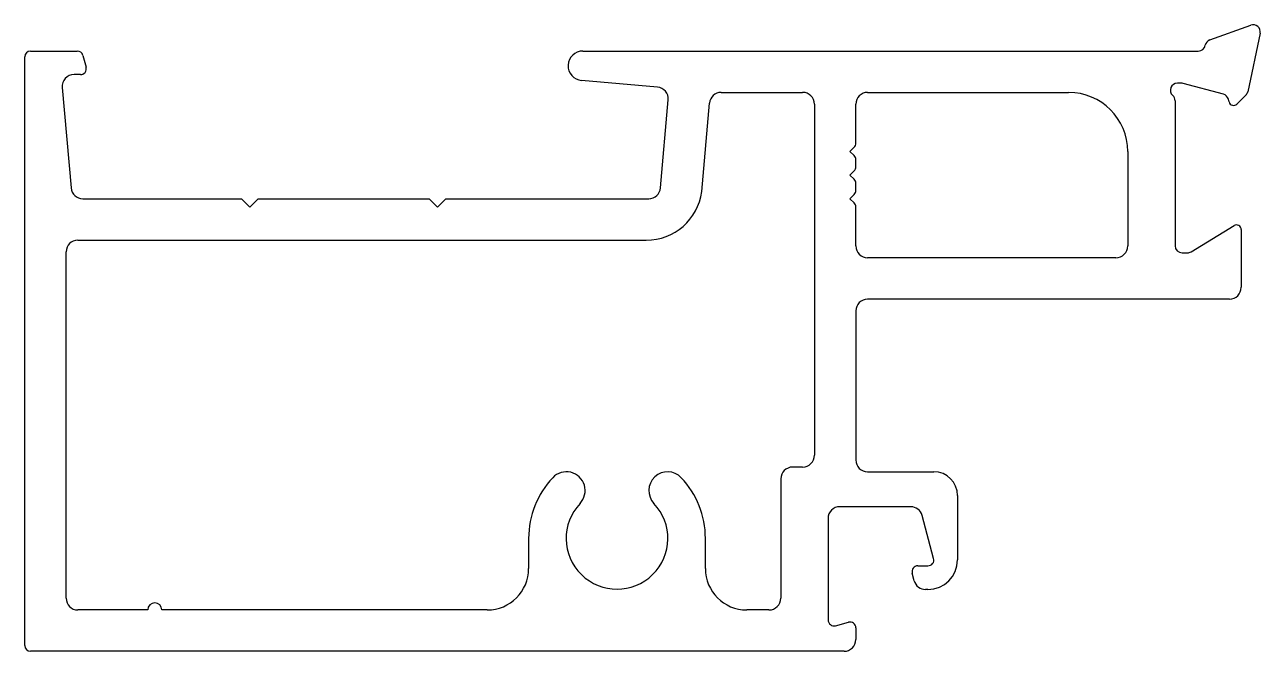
# Model space of a CAD drawing. Extents: x -20.9 to 31.3, y 7.8 to 34.3.
import ezdxf

# ---------------------------------------------------------------- set-up
doc = ezdxf.new("R2010")
doc.units = 0
doc.layers.get('0').update_dxf_attribs({"linetype": 'CONTINUOUS'})

msp = doc.modelspace()

# ---------------------------------------------------------------- linework, layer by layer
for p, q in [((29.171, 33.653), (30.906, 34.28)), ((31.301, 33.936), (30.775, 31.461)), ((-20.948, 8.035), (-20.948, 32.935)), ((-20.698, 33.185), (-18.729, 33.185)), ((-18.487, 33), (-18.353, 32.5)), ((2.658, 33.185), (28.685, 33.185)), ((-18.595, 32.185), (-18.862, 32.185)), ((5.813, 31.657), (2.604, 31.937)), ((-19.36, 31.641), (-18.988, 27.39)), ((8.51, 31.435), (11.952, 31.435)), ((14.702, 31.435), (23.202, 31.435)), ((27.964, 31.827), (27.804, 31.827)), ((29.745, 31.357), (28.042, 31.816)), ((5.941, 27.39), (6.267, 31.115)), ((7.684, 27.238), (8.012, 30.979)), ((12.452, 30.935), (12.452, 16.08)), ((14.202, 29.289), (14.202, 30.935)), ((27.702, 31.081), (27.702, 24.944)), ((29.987, 31.031), (29.957, 31.144)), ((30.693, 31.311), (30.322, 30.941)), ((13.952, 28.936), (14.128, 29.112)), ((14.128, 28.759), (13.952, 28.936)), ((25.702, 28.935), (25.702, 24.936)), ((14.202, 28.289), (14.202, 28.582)), ((13.952, 27.936), (14.128, 28.112)), ((14.128, 27.759), (13.952, 27.936)), ((14.202, 27.289), (14.202, 27.582)), ((-18.49, 26.934), (-11.777, 26.934)), ((-11.777, 26.934), (-11.423, 26.58)), ((-11.423, 26.58), (-11.07, 26.934)), ((-11.07, 26.934), (-3.839, 26.934)), ((-3.839, 26.934), (-3.486, 26.58)), ((-3.486, 26.58), (-3.132, 26.934)), ((-3.132, 26.934), (5.443, 26.934)), ((13.952, 26.936), (14.128, 27.112)), ((14.128, 26.759), (13.952, 26.936)), ((14.202, 24.936), (14.202, 26.582)), ((28.38, 24.688), (30.198, 25.798)), ((30.502, 25.628), (30.502, 23.186)), ((-18.698, 25.184), (5.334, 25.184)), ((-19.198, 10.035), (-19.198, 24.684)), ((28.002, 24.644), (28.224, 24.644)), ((25.202, 24.436), (14.702, 24.436)), ((30.002, 22.686), (14.702, 22.686)), ((14.202, 22.186), (14.202, 15.88)), ((11.952, 15.58), (11.528, 15.58)), ((14.702, 15.38), (17.502, 15.38)), ((11.028, 15.08), (11.028, 10.035)), ((18.502, 14.38), (18.502, 11.652)), ((16.524, 13.902), (13.528, 13.902)), ((13.028, 13.402), (13.028, 9.111)), ((17.493, 11.717), (17.007, 13.531)), ((0.364, 12.565), (0.364, 11.285)), ((7.839, 11.285), (7.839, 12.565)), ((16.67, 10.773), (16.586, 11.087)), ((16.828, 11.402), (17.252, 11.402)), ((17.252, 10.402), (17.153, 10.402)), ((-15.748, 9.535), (-18.698, 9.535)), ((-1.386, 9.535), (-15.148, 9.535)), ((10.528, 9.535), (9.589, 9.535)), ((13.343, 8.869), (13.887, 9.015)), ((14.202, 8.774), (14.202, 8.285)), ((13.702, 7.785), (-20.698, 7.785)), ((-20.698, 7.785), (-20.698, 7.785))]:
    msp.add_line(p, q)
for centre, radius, start, end in [((31.008, 33.998), 0.3, 348, 109.9031), ((29.274, 33.371), 0.3, 109.9031, 168.9988), ((-20.698, 32.935), 0.25, 90, 180), ((-18.729, 32.935), 0.25, 15, 90), ((2.659, 32.56), 0.625, 90.0217, 265), ((28.685, 33.485), 0.3, 270.097, 348.9988), ((-18.595, 32.435), 0.25, 270, 15), ((-18.862, 31.685), 0.5, 90, 185), ((5.769, 31.159), 0.5, 355, 85), ((8.51, 30.935), 0.5, 90, 175), ((11.952, 30.935), 0.5, 0, 90), ((14.702, 30.935), 0.5, 90, 180), ((23.202, 28.935), 2.5, 0, 90), ((27.803, 31.527), 0.3, 89.9031, 228.0927), ((27.964, 31.527), 0.3, 74.9031, 89.9031), ((29.667, 31.067), 0.3, 14.9031, 74.9031), ((30.482, 31.524), 0.3, 314.9031, 348), ((27.402, 31.081), 0.3, 0.0969, 48.0927), ((30.181, 31.083), 0.2, 194.9031, 314.9031), ((13.952, 29.289), 0.25, 315, 360), ((13.952, 28.582), 0.25, 360, 45), ((13.952, 28.289), 0.25, 315, 360), ((13.952, 27.582), 0.25, 0, 45), ((-18.49, 27.434), 0.5, 185, 270), ((5.348, 27.54), 2.356, 269.6574, 352.6259), ((5.443, 27.434), 0.5, 270, 355), ((13.952, 27.289), 0.25, 315, 0), ((13.952, 26.582), 0.25, 0, 45), ((30.302, 25.628), 0.2, 0, 121.4), ((-18.698, 24.684), 0.5, 90, 180), ((14.702, 24.936), 0.5, 180, 270), ((25.202, 24.936), 0.5, 270, 360), ((28.002, 24.944), 0.3, 180, 270), ((28.224, 24.944), 0.3, 270, 301.4), ((30.002, 23.186), 0.5, 270, 0), ((14.702, 22.186), 0.5, 90, 180), ((11.952, 16.08), 0.5, 270.0026, 0), ((14.702, 15.88), 0.5, 180, 270), ((1.961, 14.586), 0.794, 316.6427, 136.6427), ((6.242, 14.586), 0.794, 43.3573, 223.3573), ((11.528, 15.08), 0.5, 90.0026, 180), ((17.502, 14.38), 1, 360, 90), ((4.102, 12.565), 3.737, 136.6427, 180), ((4.102, 12.565), 3.738, 0, 43.3573), ((4.102, 12.565), 2.15, 136.6427, 43.3573), ((13.528, 13.402), 0.5, 90, 180), ((16.524, 13.402), 0.5, 15, 90), ((17.252, 11.652), 0.25, 270, 15), ((17.252, 11.652), 1.25, 270, 360), ((-1.386, 11.285), 1.75, 270, 0), ((9.589, 11.285), 1.75, 180, 270), ((16.828, 11.152), 0.25, 90, 195), ((17.153, 10.902), 0.5, 195, 270), ((-18.698, 10.035), 0.5, 180, 270), ((10.528, 10.035), 0.5, 270, 0), ((-15.448, 9.535), 0.3, 0, 180), ((13.278, 9.111), 0.25, 180, 285), ((13.952, 8.774), 0.25, 0, 105), ((-20.698, 8.035), 0.25, 180, 270), ((13.702, 8.285), 0.5, 270, 360)]:
    msp.add_arc(centre, radius, start, end)

doc.saveas('drawing.dxf')
